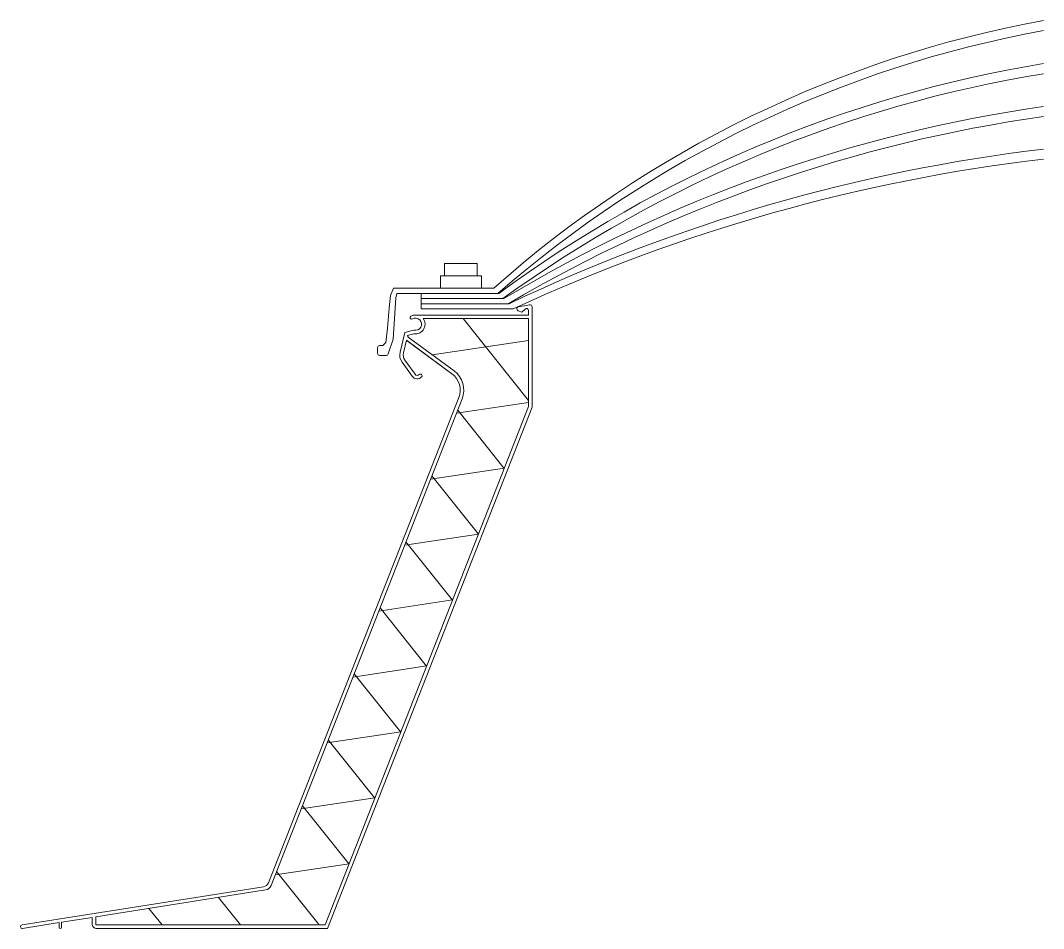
# Model space of a CAD drawing. Header units: metres. Extents: x -150 to 350, y 0 to 444.
import ezdxf

# ---------------------------------------------------------------- set-up
doc = ezdxf.new("R2010")
doc.units = ezdxf.units.M
doc.layers.add('A-DETL-GENF', color=92, linetype='Continuous', lineweight=18)
doc.layers.add('A-DETL-MEDM', color=33, linetype='Continuous', lineweight=18)

# ---------------------------------------------------------------- blocks, each defined once
blk = doc.blocks.new('37 DI opstand lichtkoepel - opstand 300mm-1586006-00_0 Basismaterialen')
at = {"layer": 'A-DETL-GENF', "lineweight": 13}
h = blk.add_hatch(dxfattribs=at)
h.set_pattern_fill('FP_577', color=256, style=0, pattern_type=2)
h.set_pattern_definition([(128.587, (250.182, 67.81), (-23.4499, -18.711), []), (188.587, (250.182, 67.81), (4.4793, -29.6637), [])])
h.paths.add_polyline_path([(-113.3, 1.71), (-1.16, 1.71), (98.3, 255.33), (98.3, 298.31), (46.77, 298.31), (47.31, 297.38), (47.62, 296.35), (47.69, 295.28), (47.52, 294.22), (47.11, 293.23), (46.44, 292.31), (45.57, 291.57), (44.54, 291.07), (43.43, 290.83), (42.29, 290.86), (39.54, 290.13), (39.25, 289.91), (39.18, 289.68), (39.18, 289.56), (39.38, 289.25), (61.85, 272.68), (64.05, 270.56), (65.62, 267.95), (66.47, 265.01), (66.53, 261.96), (65.79, 258.99), (-27.53, 21.03), (-27.97, 20.23), (-28.6, 19.56), (-29.39, 19.09), (-30.27, 18.83), (-113.3, 5.68)])
at = {"layer": 'A-DETL-GENF'}
for p, q in [((57.24, 319.14), (57.24, 325.14)), ((57.24, 325.14), (73.24, 325.14)), ((73.24, 325.14), (73.24, 319.14)), ((55.24, 313.14), (55.24, 319.14)), ((55.24, 319.14), (75.24, 319.14)), ((75.24, 319.14), (75.24, 313.14)), ((32.24, 313.14), (30.86, 309.6)), ((81.24, 313.14), (32.24, 313.14)), ((33.98, 310.51), (33.36, 308.39)), ((83.24, 310.51), (33.98, 310.51)), ((83.74, 310.51), (45.74, 310.51)), ((45.74, 310.51), (45.74, 308.01)), ((45.74, 308.01), (45.74, 310.51)), ((45.74, 310.51), (83.74, 310.51)), ((30.86, 309.6), (30.18, 303.43)), ((33.36, 308.39), (32.04, 288.23)), ((45.74, 308.01), (45.74, 305.51)), ((85.74, 308.01), (45.74, 308.01)), ((45.74, 308.01), (45.74, 305.51)), ((86.24, 308.01), (45.74, 308.01)), ((45.74, 305.51), (45.74, 308.01)), ((45.74, 305.51), (45.74, 303.01)), ((88.24, 305.51), (45.74, 305.51)), ((88.74, 305.51), (45.74, 305.51)), ((45.74, 305.51), (45.74, 303.01)), ((30.18, 303.43), (29.39, 293.59)), ((90.74, 303.01), (45.74, 303.01)), ((29.39, 293.59), (28.46, 286.5)), ((27.04, 285.09), (25.51, 285.09)), ((28.46, 286.5), (27.04, 285.09)), ((32.04, 288.23), (29.73, 280.95)), ((60.84, 271.31), (39.03, 287.39)), ((24.51, 281.25), (24.51, 284.09)), ((28.78, 280.25), (25.51, 280.25))]:
    blk.add_line(p, q, dxfattribs=at)
for centre, radius, start, end in [((450, -102.51), 555.65, 100.368, 131.579), ((450, -109.34), 557.48, 100.3336, 131.1386), ((450, -185.19), 616.33, 99.33763, 126.45971), ((450, -194.52), 620.66, 99.27186, 125.93636), ((450, -295.62), 704.76, 98.15733, 121.07367), ((450, -308.6), 712.74, 98.06543, 120.50128), ((450, -453.05), 840.19, 96.83562, 115.46574), ((450, -472.95), 855.09, 96.71595, 114.84345), ((25.51, 284.09), 1, 90, 180), ((25.51, 281.25), 1, 180, 270), ((28.78, 281.25), 1, 270, 342.3817)]:
    blk.add_arc(centre, radius, start, end, dxfattribs=at)
at = {"layer": 'A-DETL-MEDM'}
for p, q in [((93.16, 302.1), (95.08, 301.4)), ((98.83, 304.99), (93.33, 304.02)), ((95.08, 301.4), (96.59, 302.92)), ((98.3, 302.21), (98.3, 300.01)), ((100, 304.01), (100, 255.01)), ((43, 300.01), (98.3, 300.01)), ((98.3, 298.31), (46.77, 298.31)), ((98.3, 255.33), (98.3, 298.31)), ((35.48, 281.86), (37.86, 291.44)), ((37.86, 291.44), (42.23, 292.61)), ((42.29, 290.86), (39.54, 290.13)), ((37.14, 281.49), (38.67, 287.66)), ((60.84, 271.31), (38.67, 287.66)), ((39.38, 289.25), (61.85, 272.68)), ((36.44, 276.88), (41.43, 270.02)), ((42.81, 271.02), (37.85, 277.85)), ((-28.87, 22.27), (64.21, 259.61)), ((65.79, 258.99), (-27.53, 21.03)), ((-1.16, 1.71), (98.3, 255.33)), ((100, 255.01), (0, 0.01)), ((-81.91, 12.37), (-31.19, 20.4)), ((-30.27, 18.83), (-113.3, 5.68)), ((-149.28, 1.7), (-81.91, 12.37)), ((-115, 5.41), (-130, 3.03)), ((-115, 2.01), (-115, 5.41)), ((-113.3, 5.68), (-113.3, 1.71)), ((-131.2, 2.84), (-149.02, 0.02)), ((-131.2, 2.84), (-131.2, 0.6)), ((-130, 0.6), (-130, 3.03)), ((-113.3, 1.71), (-1.16, 1.71)), ((0, 0.01), (-113, 0.01))]:
    blk.add_line(p, q, dxfattribs=at)
for centre, radius, start, end in [((93.5, 303.04), 1, 100, 250), ((97.3, 302.21), 1, 0, 135), ((99, 304.01), 1, 0, 100), ((41.13, 298.76), 0.75, 119.9264, 299.9264), ((43, 295.51), 4.5, 90, 119.9264), ((43, 295.51), 3, 255.1649, 119.9264), ((43, 295.51), 4.7, 331.0172, 36.5657), ((39.67, 289.65), 0.493, 105, 233.587), ((43, 295.51), 4.7, 261.2627, 331.0172), ((41.3, 280.41), 6, 166, 216), ((41.4, 280.43), 4.4, 166, 216), ((43.86, 271.78), 1.3, 216, 316), ((45.41, 270.29), 0.85, 316, 136), ((54.9, 263.26), 10, 338.587, 53.587), ((54.9, 263.26), 11.7, 338.587, 53.587), ((43.86, 271.78), 3, 216, 316), ((-31.66, 23.37), 3, 279, 338.587), ((-30.82, 22.32), 3.54, 279, 338.587), ((-149.15, 0.86), 0.85, 99, 279), ((-130.6, 0.6), 0.6, 180, 360), ((-113, 2.01), 2, 180, 270)]:
    blk.add_arc(centre, radius, start, end, dxfattribs=at)

msp = doc.modelspace()

# ---------------------------------------------------------------- block references
msp.add_blockref('37 DI opstand lichtkoepel - opstand 300mm-1586006-00_0 Basismaterialen', (0, 0))

doc.saveas('drawing.dxf')
